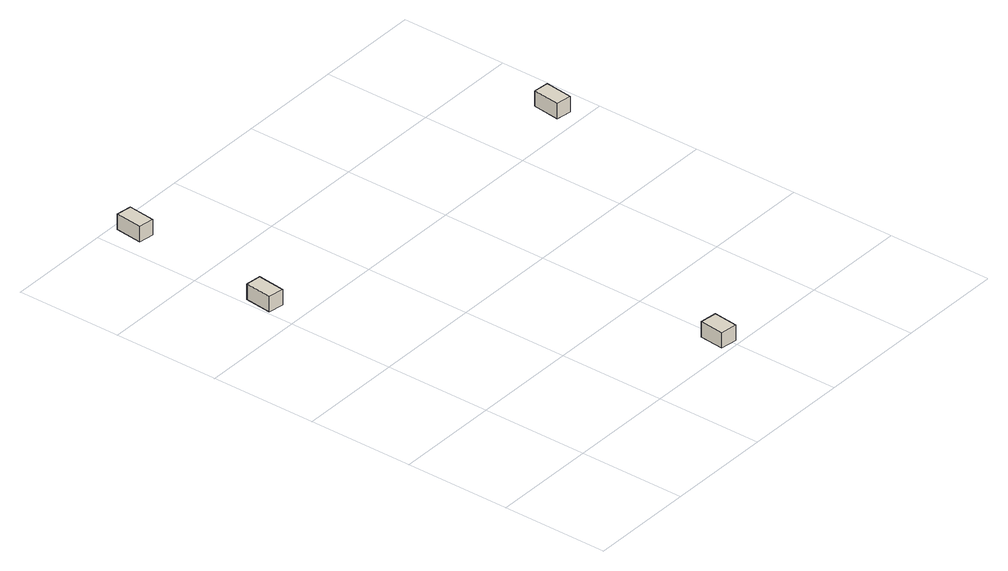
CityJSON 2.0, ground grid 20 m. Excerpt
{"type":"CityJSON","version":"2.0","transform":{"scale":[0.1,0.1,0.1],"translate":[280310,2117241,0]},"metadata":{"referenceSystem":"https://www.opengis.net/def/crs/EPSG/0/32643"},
"CityObjects":{
"building1":{"type":"Building","attributes":{"name":"Toilet","citygml_lod_name00":"lod1Solid","measuredHeight":3,"storeysAboveGround":0},"geometry":[{"type":"Solid","lod":"1","boundaries":[[[[0,1,2,3]],[[2,4,5,3]],[[1,6,4,2]],[[0,7,6,1]],[[3,5,7,0]],[[4,6,7,5]]]]}]},
"building2":{"type":"Building","attributes":{"name":"Toilet","citygml_lod_name00":"lod1Solid","measuredHeight":3,"storeysAboveGround":0},"geometry":[{"type":"Solid","lod":"1","boundaries":[[[[8,9,10,11]],[[10,12,13,11]],[[9,14,12,10]],[[8,15,14,9]],[[11,13,15,8]],[[12,14,15,13]]]]}]},
"building3":{"type":"Building","attributes":{"name":"Toilet","citygml_lod_name00":"lod1Solid","measuredHeight":3,"storeysAboveGround":0},"geometry":[{"type":"Solid","lod":"1","boundaries":[[[[16,17,18,19]],[[18,20,21,19]],[[17,22,20,18]],[[16,23,22,17]],[[19,21,23,16]],[[20,22,23,21]]]]}]},
"building4":{"type":"Building","attributes":{"name":"Toilet","citygml_lod_name00":"lod1Solid","measuredHeight":3,"storeysAboveGround":0},"geometry":[{"type":"Solid","lod":"1","boundaries":[[[[24,25,26,27]],[[26,28,29,27]],[[25,30,28,26]],[[24,31,30,25]],[[27,29,31,24]],[[28,30,31,29]]]]}]}
},
"vertices":[
[35,646,0],[6,650,0],[12,701,0],[41,698,0],[12,701,30],[41,698,30],[6,650,30],[35,646,30],
[69,986,0],[63,935,0],[34,939,0],[40,990,0],[34,939,30],[40,990,30],[63,935,30],[69,986,30],
[409,9,0],[377,13,0],[382,59,0],[414,55,0],[382,59,30],[414,55,30],[377,13,30],[409,9,30],
[765,679,0],[759,627,0],[730,631,0],[736,682,0],[730,631,30],[736,682,30],[759,627,30],[765,679,30]
]}
